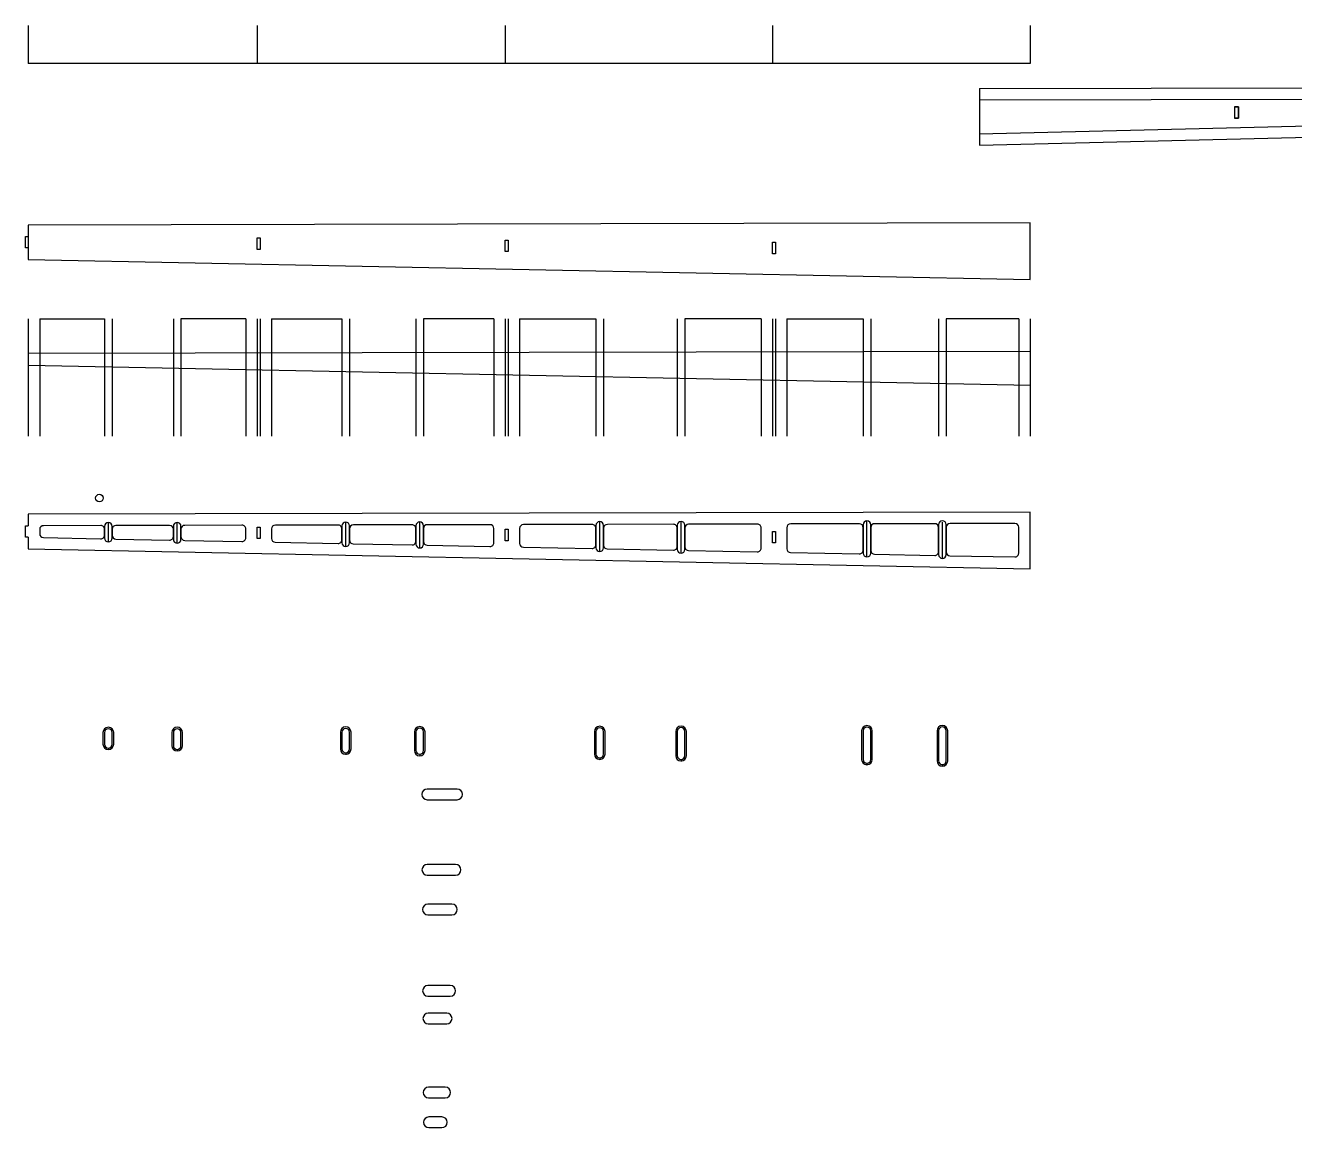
# Model space of a CAD drawing. Header units: millimetres. Extents: x -11497 to 404, y -3854 to 414.
# Drawn here: x -8969 to -8304, y -1471 to -893 of the extents above; entities that cross this region are included whole.
import ezdxf

# ---------------------------------------------------------------- set-up
doc = ezdxf.new("R2010")
doc.units = ezdxf.units.MM
doc.linetypes.add('CENTER2', pattern=[28.575, 19.05, -3.175, 3.175, -3.175])
doc.layers.add('11', color=80, linetype='Continuous')
doc.layers.add('7', color=1, linetype='Continuous')
doc.layers.add('剖面线层', color=2, linetype='Continuous', lineweight=25)

# ---------------------------------------------------------------- blocks, each defined once
blk = doc.blocks.new('*U35')
at = {"color": 0, "linetype": 'CENTER2', "transparency": 16777216}
blk.add_line((0, -5.03), (0, 5.03), dxfattribs=at)
blk = doc.blocks.new('*U36')
at = {"color": 0, "linetype": 'CENTER2', "transparency": 16777216}
blk.add_line((0, -5.41), (0, 5.41), dxfattribs=at)
blk = doc.blocks.new('*U37')
at = {"color": 0, "linetype": 'CENTER2', "transparency": 16777216}
blk.add_line((0, -6.39), (0, 6.39), dxfattribs=at)
blk = doc.blocks.new('*U38')
at = {"color": 0, "linetype": 'CENTER2', "transparency": 16777216}
blk.add_line((0, -6.84), (0, 6.84), dxfattribs=at)
blk = doc.blocks.new('*U39')
at = {"color": 0, "linetype": 'CENTER2', "transparency": 16777216}
blk.add_line((0, -7.87), (0, 7.87), dxfattribs=at)
blk = doc.blocks.new('*U40')
at = {"color": 0, "linetype": 'CENTER2', "transparency": 16777216}
blk.add_line((0, -8.34), (0, 8.34), dxfattribs=at)
blk = doc.blocks.new('*U41')
at = {"color": 0, "linetype": 'CENTER2', "transparency": 16777216}
blk.add_line((0, -9.44), (0, 9.44), dxfattribs=at)
blk = doc.blocks.new('*U42')
at = {"color": 0, "linetype": 'CENTER2', "transparency": 16777216}
blk.add_line((0, -9.87), (0, 9.87), dxfattribs=at)

msp = doc.modelspace()

# ---------------------------------------------------------------- linework, layer by layer
for p, q in [((-8442.5248, -996.9812), (-8967.9002, -998.14)), ((-8967.9002, -998.14), (-8967.9002, -1016.2398)), ((-8442.5248, -1026.7079), (-8442.5248, -996.9812)), ((-8967.9002, -1016.2398), (-8442.5248, -1026.7079)), ((-8442.5248, -1148.5823), (-8967.9002, -1149.7411)), ((-8967.9002, -1149.7411), (-8967.9002, -1155.7411)), ((-8442.5248, -1178.309), (-8442.5248, -1148.5823)), ((-8961.9002, -1157.7235), (-8961.9002, -1159.9988)), ((-8929.9046, -1155.6573), (-8959.9046, -1155.7235)), ((-8927.9002, -1160.5965), (-8927.9002, -1157.6573)), ((-8923.9002, -1157.5733), (-8923.9002, -1160.7559)), ((-8893.8142, -1155.5733), (-8921.9002, -1155.5733)), ((-8891.8142, -1161.3155), (-8891.8142, -1157.5733)), ((-8887.8142, -1157.5601), (-8887.8142, -1161.4749)), ((-8855.8186, -1155.4939), (-8885.8186, -1155.5601)), ((-8853.8142, -1162.0727), (-8853.8142, -1157.4939)), ((-8840.3142, -1157.4553), (-8840.3142, -1162.4214)), ((-8805.4186, -1155.3827), (-8838.3186, -1155.4553)), ((-8803.4142, -1163.0769), (-8803.4142, -1157.3827)), ((-8799.4142, -1157.3651), (-8799.4142, -1163.2363)), ((-8766.6257, -1155.2972), (-8797.4186, -1155.3651)), ((-8764.6213, -1163.8498), (-8764.6213, -1157.2972)), ((-8760.6213, -1157.2025), (-8760.6213, -1164.0092)), ((-8725.7213, -1155.2025), (-8758.6213, -1155.2025)), ((-8723.7213, -1164.6648), (-8723.7213, -1157.2025)), ((-8710.2213, -1157.1684), (-8710.2213, -1165.0135)), ((-8672.2257, -1155.089), (-8708.2257, -1155.1684)), ((-8670.2213, -1165.7308), (-8670.2213, -1157.089)), ((-8666.2213, -1157.0713), (-8666.2213, -1165.8902)), ((-8629.5849, -1154.9949), (-8664.2257, -1155.0713)), ((-8627.5805, -1166.5804), (-8627.5805, -1156.9949)), ((-8623.5805, -1156.9773), (-8623.5805, -1166.7398)), ((-8585.5849, -1154.8978), (-8621.5849, -1154.9773)), ((-8583.5805, -1167.4571), (-8583.5805, -1156.8978)), ((-8570.0805, -1156.7754), (-8570.0805, -1167.8058)), ((-8532.0805, -1154.7754), (-8568.0805, -1154.7754)), ((-8530.0805, -1168.5231), (-8530.0805, -1156.7754)), ((-8526.0805, -1156.6882), (-8526.0805, -1168.6825)), ((-8492.5248, -1154.6882), (-8524.0805, -1154.6882)), ((-8490.5248, -1169.3112), (-8490.5248, -1156.6882)), ((-8486.5248, -1156.5955), (-8486.5248, -1169.4706)), ((-8450.5248, -1154.5955), (-8484.5248, -1154.5955)), ((-8448.5248, -1170.1481), (-8448.5248, -1156.5955)), ((-8967.9002, -1161.7411), (-8967.9002, -1167.841)), ((-8959.94, -1161.9984), (-8929.94, -1162.5961)), ((-8921.94, -1162.7555), (-8893.8541, -1163.3151)), ((-8885.8541, -1163.4745), (-8855.8541, -1164.0723)), ((-8838.3541, -1164.421), (-8805.4541, -1165.0765)), ((-8967.9002, -1167.841), (-8442.5248, -1178.309)), ((-8797.4541, -1165.2359), (-8766.6612, -1165.8494)), ((-8758.6612, -1166.0088), (-8725.7612, -1166.6644)), ((-8708.2612, -1167.0131), (-8672.2612, -1167.7304)), ((-8664.2612, -1167.8898), (-8629.6203, -1168.58)), ((-8621.6203, -1168.7394), (-8585.6203, -1169.4567)), ((-8568.1203, -1169.8054), (-8532.1203, -1170.5227)), ((-8524.1203, -1170.6821), (-8492.5647, -1171.3108)), ((-8484.5647, -1171.4702), (-8450.5647, -1172.1477)), ((-8928.7002, -1264.2462), (-8928.7002, -1270.3071)), ((-8927.9002, -1264.2462), (-8927.9002, -1270.3071)), ((-8923.9002, -1270.3071), (-8923.9002, -1264.2462)), ((-8923.1002, -1270.3071), (-8923.1002, -1264.2462)), ((-8892.6142, -1264.1976), (-8892.6142, -1271.0262)), ((-8891.8142, -1264.1976), (-8891.8142, -1271.0262)), ((-8887.8142, -1271.0262), (-8887.8142, -1264.1976)), ((-8887.0142, -1271.0262), (-8887.0142, -1264.1976)), ((-8804.2142, -1264.0048), (-8804.2142, -1272.7875)), ((-8803.4142, -1264.0048), (-8803.4142, -1272.7875)), ((-8799.4142, -1272.7875), (-8799.4142, -1264.0048)), ((-8798.6142, -1272.7875), (-8798.6142, -1264.0048)), ((-8765.4213, -1263.8808), (-8765.4213, -1273.5605)), ((-8764.6213, -1263.8808), (-8764.6213, -1273.5605)), ((-8760.6213, -1273.5605), (-8760.6213, -1263.8808)), ((-8759.8213, -1273.5605), (-8759.8213, -1263.8808)), ((-8671.0213, -1263.7111), (-8671.0213, -1275.4414)), ((-8670.2213, -1263.7111), (-8670.2213, -1275.4414)), ((-8666.2213, -1275.4414), (-8666.2213, -1263.7111)), ((-8665.4213, -1275.4414), (-8665.4213, -1263.7111)), ((-8628.3805, -1263.617), (-8628.3805, -1276.291)), ((-8627.5805, -1263.617), (-8627.5805, -1276.291)), ((-8623.5805, -1276.291), (-8623.5805, -1263.617)), ((-8622.7805, -1276.291), (-8622.7805, -1263.617)), ((-8530.8805, -1263.3627), (-8530.8805, -1278.2337)), ((-8530.0805, -1263.3627), (-8530.0805, -1278.2337)), ((-8526.0805, -1278.2337), (-8526.0805, -1263.3627)), ((-8525.2805, -1278.2337), (-8525.2805, -1263.3627)), ((-8491.3248, -1263.2728), (-8491.3248, -1279.0218)), ((-8490.5248, -1263.2728), (-8490.5248, -1279.0218)), ((-8486.5248, -1279.0218), (-8486.5248, -1263.2728)), ((-8485.7248, -1279.0218), (-8485.7248, -1263.2728)), ((-8742.9855, -1293.7966), (-8758.7346, -1293.7966)), ((-8758.7346, -1299.3966), (-8742.9855, -1299.3966)), ((-8743.7737, -1333.3522), (-8758.6447, -1333.3522)), ((-8758.6447, -1338.9522), (-8743.7737, -1338.9522)), ((-8745.7164, -1354.1806), (-8758.3904, -1354.1806)), ((-8758.3904, -1359.7806), (-8745.7164, -1359.7806)), ((-8746.566, -1396.8215), (-8758.2963, -1396.8215)), ((-8758.2963, -1402.4215), (-8746.566, -1402.4215)), ((-8748.4469, -1411.3186), (-8758.1266, -1411.3186)), ((-8758.1266, -1416.9186), (-8748.4469, -1416.9186)), ((-8749.2199, -1450.1114), (-8758.0025, -1450.1114)), ((-8758.0025, -1455.7114), (-8749.2199, -1455.7114)), ((-8750.9812, -1465.7129), (-8757.8098, -1465.7129)), ((-8757.8098, -1471.3129), (-8750.9812, -1471.3129))]:
    msp.add_line(p, q)
for points in [[(-8969.4002, -1004.14), (-8967.9002, -1004.14), (-8967.9002, -1010.14), (-8969.4002, -1010.14)], [(-8847.8142, -1004.8799), (-8846.3142, -1004.8799), (-8846.3142, -1010.8799), (-8847.8142, -1010.8799)], [(-8717.7213, -1006.0165), (-8716.2213, -1006.0165), (-8716.2213, -1012.0165), (-8717.7213, -1012.0165)], [(-8577.5805, -1007.1733), (-8576.0805, -1007.1733), (-8576.0805, -1013.1733), (-8577.5805, -1013.1733)], [(-8847.8142, -1156.4811), (-8846.3142, -1156.4811), (-8846.3142, -1162.4811), (-8847.8142, -1162.4811)], [(-8717.7213, -1157.6177), (-8716.2213, -1157.6177), (-8716.2213, -1163.6177), (-8717.7213, -1163.6177)], [(-8577.5805, -1158.7745), (-8576.0805, -1158.7745), (-8576.0805, -1164.7745), (-8577.5805, -1164.7745)]]:
    msp.add_lwpolyline(points, close=True)
msp.add_lwpolyline([(-8967.9002, -1161.7411), (-8969.4002, -1161.7411), (-8969.4002, -1155.7411), (-8967.9002, -1155.7411)])
for centre, radius, start, end in [((-8959.9002, -1157.7235), 2, 90.1263799, 180), ((-8929.9002, -1157.6573), 2, 0, 90.1263799), ((-8921.9002, -1157.5733), 2, 90, 180), ((-8893.8142, -1157.5733), 2, 0, 90), ((-8885.8142, -1157.5601), 2, 90.1263799, 180), ((-8855.8142, -1157.4939), 2, 0, 90.1263799), ((-8838.3142, -1157.4553), 2, 90.1263799, 180), ((-8805.4142, -1157.3827), 2, 0, 90.1263799), ((-8797.4142, -1157.3651), 2, 90.1263799, 180), ((-8766.6213, -1157.2972), 2, 0, 90.1263799), ((-8758.6213, -1157.2025), 2, 90, 180), ((-8725.7213, -1157.2025), 2, 0, 90), ((-8708.2213, -1157.1684), 2, 90.1263799, 180), ((-8672.2213, -1157.089), 2, 0, 90.1263799), ((-8664.2213, -1157.0713), 2, 90.1263799, 180), ((-8629.5805, -1156.9949), 2, 0, 90.1263799), ((-8621.5805, -1156.9773), 2, 90.1263799, 180), ((-8585.5805, -1156.8978), 2, 0, 90.1263799), ((-8568.0805, -1156.7754), 2, 90, 180), ((-8532.0805, -1156.7754), 2, 0, 90), ((-8524.0805, -1156.6882), 2, 90, 180), ((-8492.5248, -1156.6882), 2, 0, 90), ((-8484.5248, -1156.5955), 2, 90, 180), ((-8450.5248, -1156.5955), 2, 0, 90), ((-8959.9002, -1159.9988), 2, 180, 268.8585336), ((-8929.9002, -1160.5965), 2, 268.8585336, 0), ((-8921.9002, -1160.7559), 2, 180, 268.8585336), ((-8893.8142, -1161.3155), 2, 268.8585336, 0), ((-8885.8142, -1161.4749), 2, 180, 268.8585336), ((-8855.8142, -1162.0727), 2, 268.8585336, 0), ((-8838.3142, -1162.4214), 2, 180, 268.8585336), ((-8805.4142, -1163.0769), 2, 268.8585336, 0), ((-8797.4142, -1163.2363), 2, 180, 268.8585336), ((-8766.6213, -1163.8498), 2, 268.8585336, 0), ((-8758.6213, -1164.0092), 2, 180, 268.8585336), ((-8725.7213, -1164.6648), 2, 268.8585336, 0), ((-8708.2213, -1165.0135), 2, 180, 268.8585336), ((-8672.2213, -1165.7308), 2, 268.8585336, 0), ((-8664.2213, -1165.8902), 2, 180, 268.8585336), ((-8629.5805, -1166.5804), 2, 268.8585336, 0), ((-8621.5805, -1166.7398), 2, 180, 268.8585336), ((-8585.5805, -1167.4571), 2, 268.8585336, 0), ((-8568.0805, -1167.8058), 2, 180, 268.8585336), ((-8532.0805, -1168.5231), 2, 268.8585336, 0), ((-8524.0805, -1168.6825), 2, 180, 268.8585336), ((-8492.5248, -1169.3112), 2, 268.8585336, 0), ((-8484.5248, -1169.4706), 2, 180, 268.8585336), ((-8450.5248, -1170.1481), 2, 268.8585336, 0), ((-8925.9002, -1264.2462), 2.8, 0, 180), ((-8925.9002, -1264.2462), 2, 0, 180), ((-8889.8142, -1264.1976), 2.8, 0, 180), ((-8889.8142, -1264.1976), 2, 0, 180), ((-8801.4142, -1264.0048), 2.8, 0, 180), ((-8801.4142, -1264.0048), 2, 0, 180), ((-8762.6213, -1263.8808), 2.8, 0, 180), ((-8762.6213, -1263.8808), 2, 0, 180), ((-8668.2213, -1263.7111), 2.8, 0, 180), ((-8668.2213, -1263.7111), 2, 0, 180), ((-8625.5805, -1263.617), 2.8, 0, 180), ((-8625.5805, -1263.617), 2, 0, 180), ((-8528.0805, -1263.3627), 2.8, 0, 180), ((-8528.0805, -1263.3627), 2, 0, 180), ((-8488.5248, -1263.2728), 2.8, 0, 180), ((-8488.5248, -1263.2728), 2, 0, 180), ((-8925.9002, -1270.3071), 2.8, 180, 0), ((-8925.9002, -1270.3071), 2, 180, 0), ((-8889.8142, -1271.0262), 2.8, 180, 0), ((-8889.8142, -1271.0262), 2, 180, 0), ((-8801.4142, -1272.7875), 2.8, 180, 0), ((-8801.4142, -1272.7875), 2, 180, 0), ((-8762.6213, -1273.5605), 2.8, 180, 0), ((-8762.6213, -1273.5605), 2, 180, 0), ((-8668.2213, -1275.4414), 2.8, 180, 0), ((-8668.2213, -1275.4414), 2, 180, 0), ((-8625.5805, -1276.291), 2.8, 180, 0), ((-8625.5805, -1276.291), 2, 180, 0), ((-8528.0805, -1278.2337), 2.8, 180, 0), ((-8528.0805, -1278.2337), 2, 180, 0), ((-8488.5248, -1279.0218), 2.8, 180, 0), ((-8488.5248, -1279.0218), 2, 180, 0), ((-8758.7346, -1296.5966), 2.8, 90, 270), ((-8742.9855, -1296.5966), 2.8, 270, 90), ((-8758.6447, -1336.1522), 2.8, 90, 270), ((-8743.7737, -1336.1522), 2.8, 270, 90), ((-8758.3904, -1356.9806), 2.8, 90, 270), ((-8745.7164, -1356.9806), 2.8, 270, 90), ((-8758.2963, -1399.6215), 2.8, 90, 270), ((-8746.566, -1399.6215), 2.8, 270, 90), ((-8758.1266, -1414.1186), 2.8, 90, 270), ((-8748.4469, -1414.1186), 2.8, 270, 90), ((-8758.0025, -1452.9114), 2.8, 90, 270), ((-8749.2199, -1452.9114), 2.8, 270, 90), ((-8757.8098, -1468.5129), 2.8, 90, 270), ((-8750.9812, -1468.5129), 2.8, 270, 90)]:
    msp.add_arc(centre, radius, start, end)
at = {"layer": '11'}
for p, q in [((-8469.0761, -926.507), (-7943.0896, -925.335)), ((-8469.0761, -926.507), (-8469.0761, -956.2337)), ((-8469.0627, -932.507), (-7943.0762, -931.335)), ((-8469.2221, -950.2355), (-7943.2355, -937.4366)), ((-8335.3237, -936.106), (-8333.3237, -936.106)), ((-8333.3237, -936.106), (-8333.3237, -942.106)), ((-8469.0761, -956.2337), (-7943.0896, -943.4348)), ((-8333.3237, -942.106), (-8335.3237, -942.106))]:
    msp.add_line(p, q, dxfattribs=at)
msp.add_lwpolyline([(-8335.3237, -942.106), (-8333.3237, -942.106), (-8333.3237, -936.106), (-8335.3237, -936.106)], close=True, dxfattribs=at)
at = {"layer": '7'}
for p, q in [((-8967.9002, -1047.3689), (-8967.9002, -1108.7649)), ((-8961.9002, -1047.3689), (-8961.9002, -1108.7649)), ((-8961.9002, -1047.3689), (-8927.9002, -1047.3689)), ((-8927.9002, -1047.3689), (-8927.9002, -1108.7649)), ((-8923.9002, -1047.3689), (-8923.9002, -1108.7649)), ((-8891.8142, -1047.3689), (-8891.8142, -1108.7649)), ((-8853.8142, -1047.3689), (-8887.8142, -1047.3689)), ((-8887.8142, -1047.3689), (-8887.8142, -1108.7649)), ((-8853.8142, -1047.3689), (-8853.8142, -1108.7649)), ((-8847.8142, -1047.3689), (-8847.8142, -1108.7649)), ((-8846.3142, -1047.3689), (-8846.3142, -1108.7649)), ((-8840.3142, -1047.3689), (-8840.3142, -1108.7649)), ((-8840.3142, -1047.3689), (-8803.4142, -1047.3689)), ((-8803.4142, -1047.3689), (-8803.4142, -1108.7649)), ((-8799.4142, -1047.3689), (-8799.4142, -1108.7649)), ((-8764.6213, -1047.3689), (-8764.6213, -1108.7649)), ((-8723.7213, -1047.3689), (-8760.6213, -1047.3689)), ((-8760.6213, -1047.3689), (-8760.6213, -1108.7649)), ((-8723.7213, -1047.3689), (-8723.7213, -1108.7649)), ((-8717.7213, -1047.3689), (-8717.7213, -1108.7649)), ((-8716.2213, -1047.3689), (-8716.2213, -1108.7649)), ((-8710.2213, -1047.3689), (-8710.2213, -1108.7649)), ((-8710.2213, -1047.3689), (-8670.2213, -1047.3689)), ((-8670.2213, -1047.3689), (-8670.2213, -1108.7649)), ((-8666.2213, -1047.3689), (-8666.2213, -1108.7649)), ((-8627.5805, -1047.3689), (-8627.5805, -1108.7649)), ((-8583.5805, -1047.3689), (-8623.5805, -1047.3689)), ((-8623.5805, -1047.3689), (-8623.5805, -1108.7649)), ((-8583.5805, -1047.3689), (-8583.5805, -1108.7649)), ((-8577.5805, -1047.3689), (-8577.5805, -1108.7649)), ((-8576.0805, -1047.3689), (-8576.0805, -1108.7649)), ((-8570.0805, -1047.3689), (-8570.0805, -1108.7649)), ((-8570.0805, -1047.3689), (-8530.0805, -1047.3689)), ((-8530.0805, -1047.3689), (-8530.0805, -1108.7649)), ((-8526.0805, -1047.3689), (-8526.0805, -1108.7649)), ((-8490.5248, -1047.3689), (-8490.5248, -1108.7649)), ((-8448.5248, -1047.3689), (-8486.5248, -1047.3689)), ((-8486.5248, -1047.3689), (-8486.5248, -1108.7649)), ((-8448.5248, -1047.3689), (-8448.5248, -1108.7649)), ((-8442.5248, -1047.3689), (-8442.5248, -1108.7649)), ((-8442.5116, -1064.3637), (-8967.8869, -1065.5225)), ((-8967.7807, -1071.6235), (-8442.4053, -1082.0916)), ((-8927.9002, -1156.1153), (-8927.9002, -1162.1762)), ((-8923.9002, -1162.1762), (-8923.9002, -1156.1153)), ((-8891.8142, -1156.0667), (-8891.8142, -1162.8952)), ((-8887.8142, -1162.8952), (-8887.8142, -1156.0667)), ((-8803.4142, -1155.8739), (-8803.4142, -1164.6566)), ((-8799.4142, -1164.6566), (-8799.4142, -1155.8739)), ((-8764.6213, -1155.7499), (-8764.6213, -1165.4295)), ((-8760.6213, -1165.4295), (-8760.6213, -1155.7499)), ((-8670.2213, -1155.5801), (-8670.2213, -1167.3105)), ((-8666.2213, -1167.3105), (-8666.2213, -1155.5801)), ((-8627.5805, -1155.4861), (-8627.5805, -1168.1601)), ((-8623.5805, -1168.1601), (-8623.5805, -1155.4861)), ((-8530.0805, -1155.2318), (-8530.0805, -1170.1028)), ((-8526.0805, -1170.1028), (-8526.0805, -1155.2318)), ((-8490.5248, -1155.1418), (-8490.5248, -1170.8909)), ((-8486.5248, -1170.8909), (-8486.5248, -1155.1418)), ((-8925.9002, -1272.3071), (-8925.9002, -1273.3071)), ((-8889.8142, -1273.0262), (-8889.8142, -1274.0262)), ((-8801.4142, -1274.7875), (-8801.4142, -1275.7875)), ((-8762.6213, -1275.5605), (-8762.6213, -1276.5605)), ((-8668.2213, -1277.4414), (-8668.2213, -1278.4414)), ((-8625.5805, -1278.291), (-8625.5805, -1279.291)), ((-8528.0805, -1280.2337), (-8528.0805, -1281.2337)), ((-8488.5248, -1281.0218), (-8488.5248, -1282.0218))]:
    msp.add_line(p, q, dxfattribs=at)
msp.add_circle((-8930.6018, -1141.2517), 2, dxfattribs=at)
for centre, start, end in [((-8925.9002, -1156.1153), 0, 180), ((-8889.8142, -1156.0667), 0, 180), ((-8801.4142, -1155.8739), 0, 180), ((-8762.6213, -1155.7499), 0, 180), ((-8668.2213, -1155.5801), 0, 180), ((-8625.5805, -1155.4861), 0, 180), ((-8528.0805, -1155.2318), 0, 180), ((-8488.5248, -1155.1418), 0, 180), ((-8925.9002, -1162.1762), 180, 0), ((-8889.8142, -1162.8952), 180, 0), ((-8801.4142, -1164.6566), 180, 0), ((-8762.6213, -1165.4295), 180, 0), ((-8668.2213, -1167.3105), 180, 0), ((-8625.5805, -1168.1601), 180, 0), ((-8528.0805, -1170.1028), 180, 0), ((-8488.5248, -1170.8909), 180, 0)]:
    msp.add_arc(centre, 2, start, end, dxfattribs=at)
at = {"layer": '剖面线层'}
for p, q in [((-8967.9002, -893.4353), (-8967.9002, -913.4353)), ((-8847.8142, -893.4397), (-8847.8142, -913.4397)), ((-8717.7213, -893.4383), (-8717.7213, -913.4383)), ((-8577.5819, -893.4747), (-8577.5819, -913.4747)), ((-8442.5248, -893.4353), (-8442.5248, -913.4353)), ((-8442.5248, -913.4353), (-8967.9002, -913.4353))]:
    msp.add_line(p, q, dxfattribs=at)

# ---------------------------------------------------------------- block references
at = {"linetype": 'CENTER2'}
for name, p in [('*U35', (-8925.9002, -1159.1458)), ('*U36', (-8889.8142, -1159.481)), ('*U37', (-8801.4142, -1160.2653)), ('*U38', (-8762.6213, -1160.5897)), ('*U39', (-8668.2213, -1161.4453)), ('*U40', (-8625.5805, -1161.8231)), ('*U41', (-8528.0805, -1162.6673)), ('*U42', (-8488.5248, -1163.0164))]:
    msp.add_blockref(name, p, dxfattribs=at)

doc.saveas('drawing.dxf')
